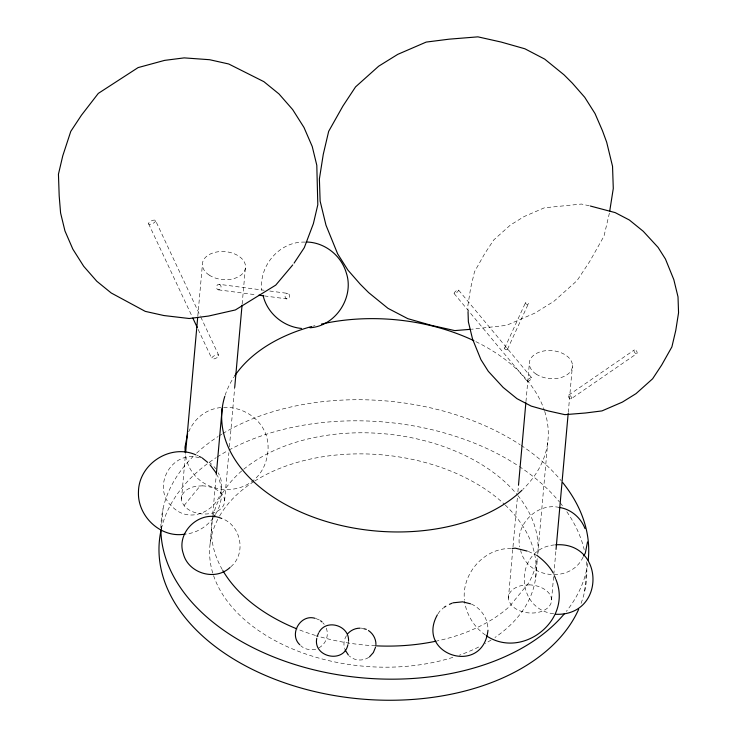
<?xml version="1.0" encoding="UTF-8"?>
<svg xmlns="http://www.w3.org/2000/svg" width="737" height="737" viewBox="0 0 737 737"><rect width="100%" height="100%" fill="white"/><g stroke="black" fill="none" stroke-linecap="round" stroke-linejoin="round"><path stroke-width="0.55" stroke-dasharray="3.69 2.76" d="M161.145 529.82L163.024 508.733M181.459 499.235L185.54 453.513M197.783 316.348L202.371 264.905M210.128 543.547L212.625 515.605M212.726 514.463L216.19 475.66M224.61 500.635L228.894 452.629M229.4 446.908L234.707 387.469M242.151 304.022L245.522 266.306M508.41 598.241L512.897 547.941M512.998 546.799L517.485 496.508M517.899 491.938L518.507 485.075M525.96 401.628L529.323 363.912M535.688 577.522L537.374 558.655M537.77 554.15L547.757 442.292M551.562 599.642L553.699 575.661M553.8 574.519L555.938 550.539M568.273 412.398L572.474 365.303M584.671 591.24L586.56 570.152M348.094 643.889L348.38 642.102M609.398 213.14L604.008 236.098L589.757 261.395L577.108 280.567L553.994 301.249L534.924 313.087L506.485 325.358L471.367 329.264M504.661 348.113L525.49 302.704M507.48 349.301L528.309 303.902M188.635 431.891C208.654 386.501 277.213 409.302 267.08 456.829C257.701 502.846 191.067 499.013 185.208 453.43M215.471 514.306C222.896 502.846 223.486 487.479 217.304 475.31M346.473 635.635C343.995 639.375 343.239 644.322 344.63 648.615M583.133 556.997C570.88 583.722 527.406 578.794 520.644 550.548M213.177 517.918C206.775 526.918 196.014 533.348 184.913 534.132M437.981 613.893L439.759 611.203L443.361 607.97M184.093 505.508L200.114 485.978M230.801 566.781C246.388 553.736 241.312 526.347 222.74 518.811M568.706 395.115L634.373 349.9M571.101 398.846A2.22 1.179 55.5 0 0 570.208 395.566A2.22 1.179 55.5 0 0 568.402 396.524A2.22 1.179 55.5 0 0 571.101 398.846L636.768 353.64A2.22 1.179 55.5 0 0 635.884 350.361A2.22 1.179 55.5 0 0 634.069 351.309A2.22 1.179 55.5 0 0 636.768 353.64M318.817 647.878C325.763 644.341 329.319 635.239 326.178 628.016M368.786 657.33C362.991 661.347 354.423 660.849 349.283 655.958M554.537 544.91C514.306 548.614 514.279 609.002 553.671 613.783M315.722 649.214C310.517 650.375 304.63 649.472 300.705 645.649M305.155 242.105C279.903 241.054 258.724 265.532 261.828 290.286M511.229 548.512C484.237 547.655 461.555 573.672 464.421 600.167M219.221 284.316A2.791 2.257 -82.5 0 1 220.51 288.775A2.791 2.257 -82.5 0 1 216.65 288.13A2.791 2.257 -82.5 0 1 219.221 284.316L264.159 290.267M269.77 291.014L287.743 293.39A2.791 2.257 -82.5 0 1 289.033 297.84A2.791 2.257 -82.5 0 1 285.173 297.195A2.791 2.257 -82.5 0 1 287.743 293.39M218.364 289.825L256.559 294.883M264.426 295.924L286.896 298.9M589.259 205.789L581.493 204.048L544.403 207.797L524.016 216.604L510.345 225.089L493.772 239.921L484.706 253.666L474.481 271.806L470.611 288.259L467.829 305.938L467.986 310.48M559.236 507.434C537.052 502.394 514.905 524.643 519.732 546.808M199.22 457.76C170.846 449.413 150.495 488.788 172.974 507.406C195.36 529.157 233.389 500.091 218.189 472.786M361.185 628.09L362.871 628.468M528.318 551.414L536.904 555.366M315.998 618.592L319.886 620.204M196.613 455.024L198.483 456M471.44 604.073C481.114 608.394 487.894 618.555 487.949 629.177M485.443 635.045C474.084 627.224 466.613 614.75 464.448 601.189M209.382 462.394L211.685 464.264M213.942 466.604L215.784 468.714M322.898 622.82L324.243 624.368M531.653 377.74A2.828 0.838 -39.8 0 0 527.996 379.767A2.828 0.838 -39.8 0 0 528.724 381.047A2.828 0.838 -39.8 0 0 531.653 377.74L458.515 290.019A2.828 0.838 -39.8 0 0 454.858 292.045A2.828 0.838 -39.8 0 0 455.586 293.317A2.828 0.838 -39.8 0 0 458.515 290.019M454.121 293.575L527.259 381.296M155.553 220.612A3.823 1.492 -25.1 0 1 150.781 224.195A3.823 1.492 -25.1 0 1 149.878 221.773A3.823 1.492 -25.1 0 1 155.553 220.612L200.28 315.952M200.768 316.984L218.751 355.335A3.823 1.492 -25.1 0 1 213.988 358.91A3.823 1.492 -25.1 0 1 213.076 356.487A3.823 1.492 -25.1 0 1 218.751 355.335M148.588 223.772L192.348 317.039M198.179 329.476L211.795 358.495M587.785 563.464A214.43 138.971 5.1 0 1 566.274 611.434M160.859 527.941A214.43 138.971 5.1 0 1 193.214 456.424M196.595 453.172A214.43 138.971 5.1 0 1 218.097 436.525M219.036 435.926A214.43 138.971 5.1 0 1 221.883 434.139M222.85 433.549A214.43 138.971 5.1 0 1 520.129 444.733M521.114 445.369A214.43 138.971 5.1 0 1 561.29 480.828M537.255 558.618A163.688 106.091 5.1 0 1 528.604 583.105L509.166 606.809A163.688 106.091 5.1 0 1 437.198 640.923M375.409 645.805A163.688 106.091 5.1 0 1 316.606 635.801M315.5 635.46A163.688 106.091 5.1 0 1 297.14 628.983M222.261 569.572A163.688 106.091 5.1 0 1 212.707 518.093M212.919 516.996A163.688 106.091 5.1 0 1 242.869 469.957M243.717 469.257A163.688 106.091 5.1 0 1 517.144 494.665M517.835 495.513A163.688 106.091 5.1 0 1 537.807 554.242M544.707 411.403A163.688 106.091 5.1 0 1 522.828 489.432M225.135 395.253A163.688 106.091 5.1 0 1 233.988 377.003M312.774 326.205A163.688 106.091 5.1 0 1 315.012 325.607M475.844 341.636A163.688 106.091 5.1 0 1 544.376 410.38M586.311 561.732A214.43 138.971 5.1 0 1 580.839 604.036M161.385 528.751A214.43 138.971 5.1 0 1 216.217 457.613M217.148 457.014A214.43 138.971 5.1 0 1 227.88 450.648M228.894 450.095A214.43 138.971 5.1 0 1 518.249 465.821M519.226 466.466A214.43 138.971 5.1 0 1 559.411 501.915M560.129 502.791A214.43 138.971 5.1 0 1 562.93 506.337M566.836 511.727A214.43 138.971 5.1 0 1 584.192 549.581M505.232 505.038A163.688 106.091 5.1 0 1 494.969 637.468M491.091 640.02A163.688 106.091 5.1 0 1 485.01 643.641M478.682 647.003A163.688 106.091 5.1 0 1 459.4 655.193M452.877 657.367A163.688 106.091 5.1 0 1 267.595 636.372A163.688 106.091 5.1 0 1 219.092 516.867M219.626 515.937A163.688 106.091 5.1 0 1 253.74 481.676M254.726 481.049A163.688 106.091 5.1 0 1 504.384 504.246M202.399 485.858L196.834 486.153A21.631 14.021 5.1 0 0 182.352 502.91L184.665 506.374A21.631 14.021 5.1 0 0 222.03 507.581A21.631 14.021 5.1 0 0 202.399 485.858M529.35 584.856L523.786 585.16A21.631 14.021 5.1 0 0 509.313 601.908L511.616 605.372A21.631 14.021 5.1 0 0 548.982 606.588A21.631 14.021 5.1 0 0 529.35 584.856M536.094 374.074A21.631 14.021 5.1 0 0 571.903 368.924A21.631 14.021 5.1 0 0 544.698 350.83A21.631 14.021 5.1 0 0 536.094 374.074M209.142 275.067A21.631 14.021 5.1 0 0 244.951 269.926A21.631 14.021 5.1 0 0 217.747 251.824A21.631 14.021 5.1 0 0 209.142 275.067M504.836 348.923A1.529 0.967 24.6 0 0 507.342 349.522A1.529 0.967 24.6 0 0 506.033 347.671A1.529 0.967 24.6 0 0 504.836 348.923M525.665 303.524A1.529 0.967 24.6 0 0 528.171 304.114A1.529 0.967 24.6 0 0 526.863 302.271A1.529 0.967 24.6 0 0 525.665 303.524"/><path stroke-width="1.11" d="M185.641 452.371L197.682 317.49M216.291 474.517L222.196 408.316M234.707 387.469L242.049 305.173M518.507 485.075L525.859 402.77M556.039 549.406L568.172 413.54M316.772 638.371C312.838 657.257 344.022 663.973 347.901 644.728M487.986 630.209C482.965 676.769 415.078 654.677 437.391 614.787M609.757 210.902L613.285 188.479L612.539 166.313L606.68 142.223L602.488 130.79L595.017 113.553L584.736 97.302L572.336 83.143L564.035 74.833L544.698 59.117L524.882 48.78L501.123 42.046L477.917 36.85L449.119 39.172L426.189 42.083L397.75 54.363L378.68 66.192L355.566 86.883L342.917 106.054L328.665 131.352L323.276 154.309L319.388 178.962L320.134 201.137L325.994 225.227L337.657 253.887L347.938 270.138L360.338 284.307L368.638 292.607L387.975 308.333L407.791 318.66L431.55 325.404L454.757 330.6L470.261 329.347M587.5 541.99L585.344 553.072L583.686 556.02M187.622 433.678L184.996 447.156L185.171 452.38M317.113 636.648L318.541 633.138M375.511 647.298L373.373 652.558L369.477 656.907M294.081 263.127L304.289 247.669L313.382 223.643L317.813 204.757L316.799 165.281L312.23 146.488L303.994 127.483L292.644 109.555L278.964 93.921L263.874 81.66L228.728 63.99L209.63 59.715L184.186 57.882L164.6 60.379L138.105 67.592L98.307 93.396L81.439 115.221L70.789 131.361L62.774 155.793L58.444 174.199L59.19 195.968L60.591 212.965L64.957 230.948L72.843 249.143L83.705 266.297L96.796 281.258L111.232 292.994L145.263 311.373L163.863 315.537L189.225 318.513L208.534 316.053L235.352 309.955L275.758 285.108L292.746 264.915M213.776 517.015L214.974 515.2M319.057 632.217C326.62 618.315 349.743 625.704 348.518 641.199M230.036 567.462C215.287 581.438 188.313 573.377 183.338 553.773C175.618 531.865 200.621 509.037 221.8 518.544M347.855 633.544C351.024 630.144 355.474 628.081 360.144 628.173M444.079 607.325L445.867 606.219M449.423 604.349L452.085 603.198M310.01 327.772C335.694 326.113 354.497 297.158 346.307 272.92C341.286 255.435 324.446 242.151 306.224 242.022M452.969 602.82L462.652 601.834L470.547 603.815M184.913 534.132C160.592 538.434 137.349 516.066 138.455 491.874C138.768 464.052 170.136 443.6 195.646 454.757M512.261 548.429L515.356 548.181L527.222 551.101M555.68 544.818C604.773 541.345 605.98 616.16 555.882 614.28M258.807 295.178L263.302 295.777M590.374 206.038L615.165 212.606L629.37 220.013L643.235 231.28L658.077 247.392L665.456 259.046L673.811 279.599L678.012 296.873L678.556 312.764L675.765 330.443L671.895 346.897L661.679 365.045L652.614 378.79L636.04 393.622L622.369 402.107L601.982 410.905L585.537 412.996L564.883 414.655L548.245 410.933L531.22 406.105L517.006 398.689L503.141 387.422L488.299 371.31L480.929 359.656L472.564 339.112L468.373 321.839L468.023 311.622M301.516 328.453C283.367 326.758 267.116 313.243 263.063 295.362M559.236 507.434C570.853 509.074 580.876 517.706 584.985 528.567M315.141 618.343C300.438 613.7 288.646 634.336 299.793 644.746M363.719 628.661L366.307 629.389M199.414 456.489L201.284 457.465M486.337 635.773C522.579 659.91 572.778 619.937 555.882 579.411M536.904 555.366C543.326 560.166 549.258 565.841 553.137 572.925M202.214 457.953L207.696 462.403M368.463 630.522C373.069 633.636 376.091 639.016 375.934 644.617M320.586 620.775L321.995 621.917M210.036 464.752L216.457 473.357M348.371 655.055L345.091 649.868M192.836 318.071L197.212 327.403M554.344 575.708L555.551 578.49M564.146 614.041A214.43 138.971 5.1 0 1 324.87 672.319A214.43 138.971 5.1 0 1 160.878 530.225M562.727 482.588A214.43 138.971 5.1 0 1 588.218 560.083M436.101 641.162A163.688 106.091 5.1 0 1 375.409 645.805M296.09 628.56A163.688 106.091 5.1 0 1 222.832 570.567M521.971 490.252A163.688 106.091 5.1 0 1 323.525 520.644A163.688 106.091 5.1 0 1 224.794 396.331M234.596 376.082A163.688 106.091 5.1 0 1 311.659 326.509M321.479 324.059A163.688 106.091 5.1 0 1 473.873 340.687M578.665 609.296A214.43 138.971 5.1 0 1 328.324 694.466A214.43 138.971 5.1 0 1 161.145 529.82"/></g></svg>
